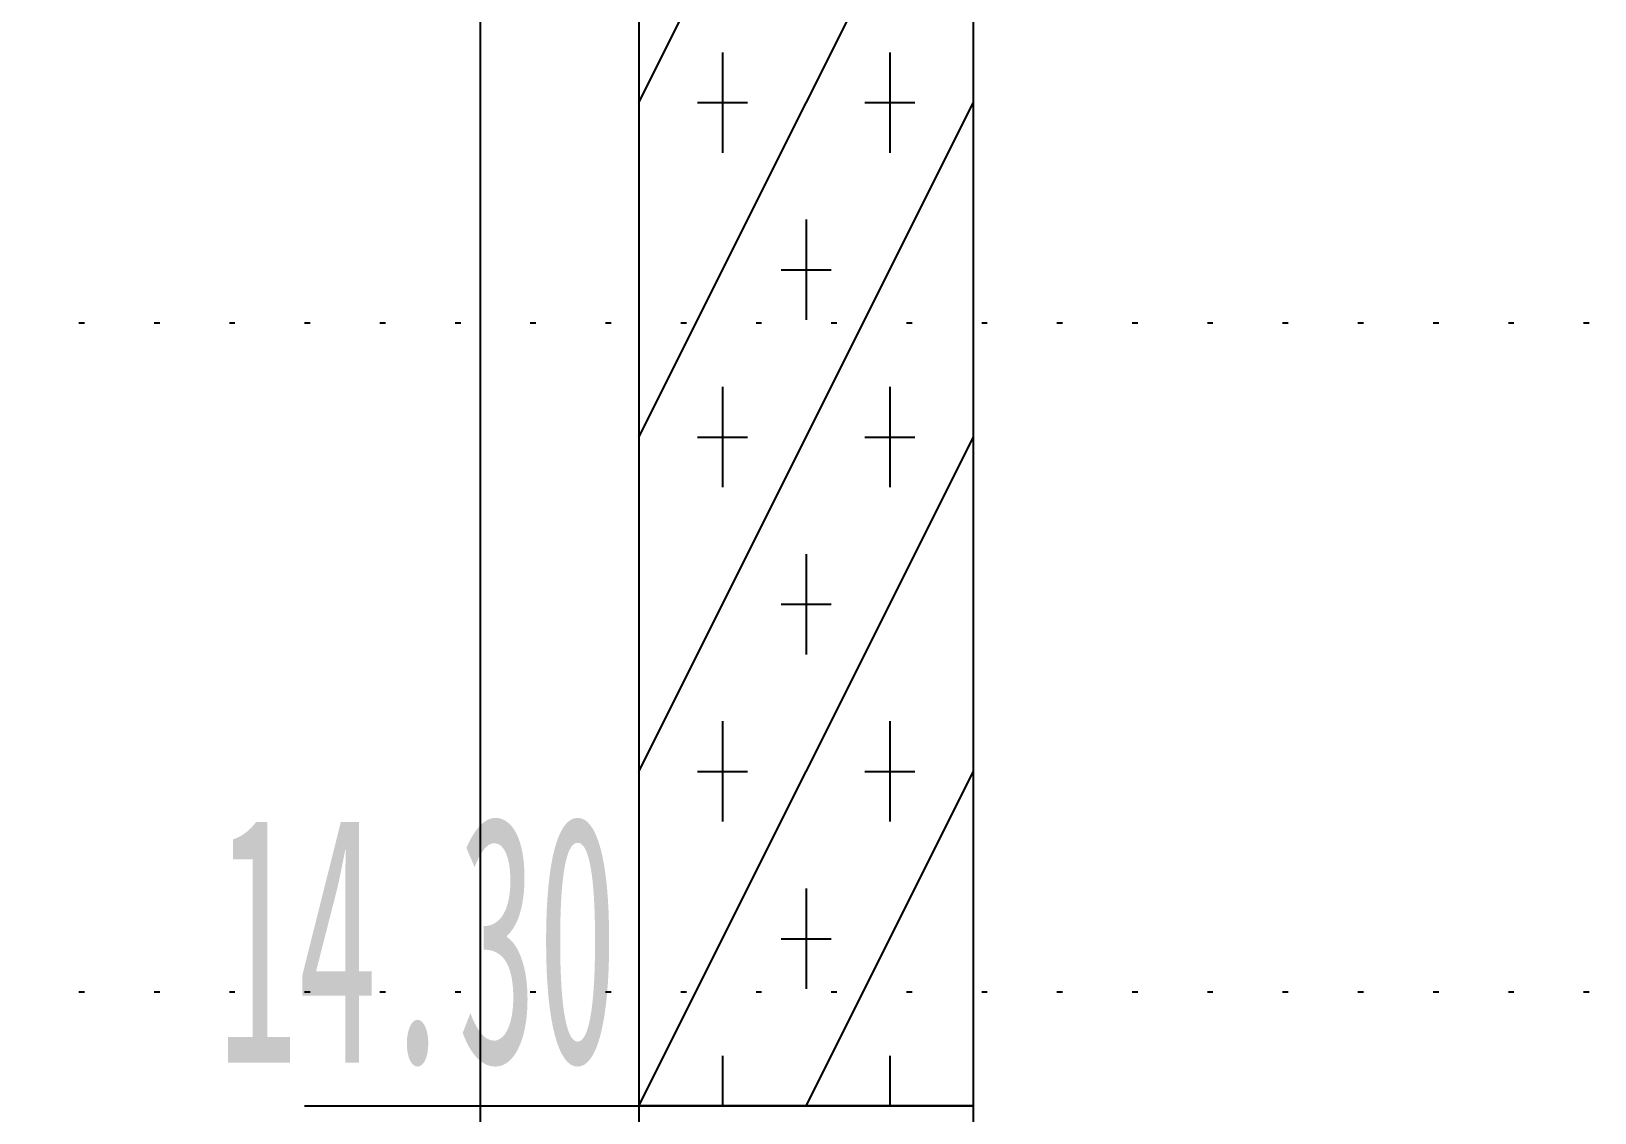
# Model space of a CAD drawing. Header units: millimetres. Extents: x -1499 to 6658, y -12483 to -6008.
# Drawn here: x 1408.1 to 1436.16, y -11083.23 to -11063.83 of the extents above; entities that cross this region are included whole.
import ezdxf

# ---------------------------------------------------------------- set-up
doc = ezdxf.new("R2010")
doc.units = ezdxf.units.MM
doc.linetypes.add('A-DOTLN01H', pattern=[0.125, 0, -0.125])
for name, color, linetype in [('CR-GRID', 56, 'A-DOTLN01H'), ('Layer', 7, 'Continuous'), ('수직그리드', 1, 'Continuous')]:
    doc.layers.add(name, color=color, linetype=linetype)
doc.styles.add('굴림체', font='굴림체')

# ---------------------------------------------------------------- blocks, each defined once
blk = doc.blocks.new('TB-7')
at = {"layer": 'Layer'}
for points in [[(-1, -0.8), (-1, -14.3), (1, -14.3), (1, -0.8), (-1, -0.8)], [(-1, -11.3), (1, -9.3)], [(-1, -12.3), (1, -10.3)], [(-0.5, -11.15), (-0.5, -11.45)], [(0.5, -11.15), (0.5, -11.45)], [(-1, -13.3), (1, -11.3)], [(-0.65, -11.3), (-0.35, -11.3)], [(0.35, -11.3), (0.65, -11.3)], [(0, -11.65), (0, -11.95)], [(-0.15, -11.8), (0.15, -11.8)], [(-0.5, -12.15), (-0.5, -12.45)], [(0.5, -12.15), (0.5, -12.45)], [(-1, -14.3), (1, -12.3)], [(-0.65, -12.3), (-0.35, -12.3)], [(0.35, -12.3), (0.65, -12.3)], [(0, -12.65), (0, -12.95)], [(-0.15, -12.8), (0.15, -12.8)], [(-0.5, -13.15), (-0.5, -13.45)], [(0.5, -13.15), (0.5, -13.45)], [(-0.65, -13.3), (-0.35, -13.3)], [(0, -14.3), (1, -13.3)], [(0.35, -13.3), (0.65, -13.3)], [(0, -13.65), (0, -13.95)], [(-0.15, -13.8), (0.15, -13.8)], [(-0.5, -14.15), (-0.5, -14.3)], [(0.5, -14.15), (0.5, -14.3)], [(-3, -14.3), (-1, -14.3)], [(-1, -14.3), (-1, -21), (1, -21), (1, -14.3), (-1, -14.3)], [(-0.65, -14.3), (-0.35, -14.3)], [(0.35, -14.3), (0.65, -14.3)]]:
    blk.add_lwpolyline(points, dxfattribs=at)
at = {"layer": 'Layer', "style": '굴림체'}
blk.add_text(' 14.30', height=0.74074, dxfattribs=at).set_placement((-4, -14.1704))

msp = doc.modelspace()

# ---------------------------------------------------------------- linework, layer by layer
at = {"layer": 'CR-GRID', "linetype": 'A-DOTLN01H', "ltscale": 10}
for p, q in [((696.157, -11069.058), (6636.157, -11069.058)), ((696.157, -11081.058), (6636.157, -11081.058))]:
    msp.add_line(p, q, dxfattribs=at)
at = {"layer": '수직그리드'}
msp.add_line((1416.157, -10977.432), (1416.157, -11873.058), dxfattribs=at)

# ---------------------------------------------------------------- block references
at = {"xscale": 3, "yscale": 6, "zscale": 3}
msp.add_blockref('TB-7', (1422.007, -10997.305), dxfattribs=at)

doc.saveas('drawing.dxf')
